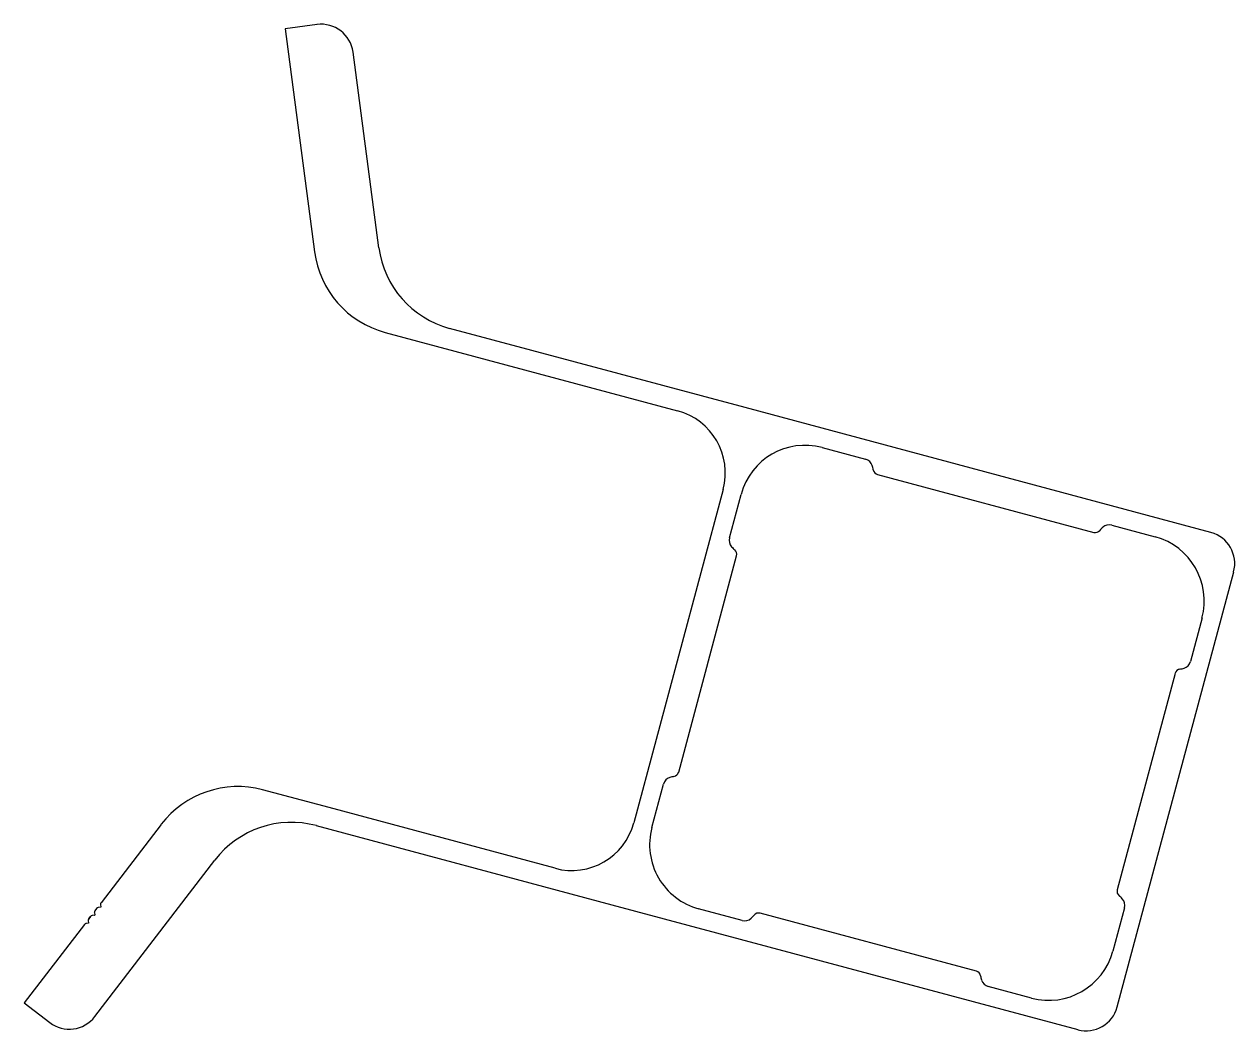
# Model space of a CAD drawing. Header units: inches. Extents: x -62 to 58, y -2 to 98.
import ezdxf

# ---------------------------------------------------------------- set-up
doc = ezdxf.new("R2010")
doc.units = ezdxf.units.IN
doc.header["$MEASUREMENT"] = 0
doc.layers.add('FASCIA BRACKET', color=6, linetype='Continuous')

msp = doc.modelspace()

# ---------------------------------------------------------------- linework, layer by layer
at = {"layer": 'FASCIA BRACKET', "color": 7}
for p, q in [((-32.72, 97.49), (-35.87, 97.08)), ((-35.87, 97.08), (-32.97, 75.06)), ((-26.62, 75.46), (-29.16, 94.76)), ((-25.99, 67.1), (2.88, 59.36)), ((9.54, 59.68), (-19.64, 67.5)), ((55.54, 47.36), (9.54, 59.68)), ((17.16, 55.74), (21.45, 54.59)), ((22.62, 53.09), (43.98, 47.37)), ((7.37, 51.59), (-1.44, 18.71)), ((8, 46.82), (9.15, 51.11)), ((45.75, 48.08), (50.04, 46.93)), ((2.99, 23.7), (8.71, 45.06)), ((46.28, 0.53), (57.79, 43.47)), ((54.66, 38.92), (53.51, 34.63)), ((52.01, 33.45), (46.29, 12.09)), ((-31.52, 20.2), (-38.09, 21.96)), ((0.34, 18.23), (1.49, 22.52)), ((-9.22, 14.22), (-31.52, 20.2)), ((-48.11, 18.55), (-54.04, 10.82)), ((-32.79, 18.43), (-3.61, 10.61)), ((-54.66, -0.41), (-42.81, 15.03)), ((-54.04, 10.82), (-54.04, 10.82)), ((-54.04, 10.82), (-54.04, 10.82)), ((-54.04, 10.82), (-54.04, 10.82)), ((-54.04, 10.82), (-54.04, 10.82)), ((-54.68, 9.59), (-54.92, 9.56)), ((-54.7, 9.84), (-54.67, 9.6)), ((-54.48, 10.26), (-54.65, 10.02)), ((-54.07, 10.38), (-54.31, 10.35)), ((-54.09, 10.63), (-54.06, 10.39)), ((-3.61, 10.61), (42.39, -1.71)), ((9.25, 9.07), (4.96, 10.22)), ((32.38, 4.06), (11.02, 9.78)), ((47, 10.33), (45.85, 6.04)), ((-55.69, 8.67), (-61.63, 0.93)), ((-55.69, 8.67), (-55.69, 8.67)), ((-55.69, 8.67), (-55.69, 8.67)), ((-55.29, 8.8), (-55.53, 8.77)), ((-55.31, 9.05), (-55.28, 8.81)), ((-55.08, 9.46), (-55.26, 9.23)), ((-55.26, 9.23), (-55.08, 9.46)), ((-55.08, 9.46), (-55.26, 9.23)), ((-55.26, 9.23), (-55.08, 9.46)), ((-55.08, 9.46), (-55.26, 9.23)), ((-55.08, 9.46), (-55.08, 9.46)), ((37.84, 1.41), (33.55, 2.56)), ((-61.63, 0.93), (-59.11, -1))]:
    msp.add_line(p, q, dxfattribs=at)
for centre, radius, start, end in [((-32.31, 94.34), 3.18, 7.5, 97.5), ((-17.17, 76.7), 9.52, 187.5, 255), ((-23.53, 76.3), 9.52, 187.5, 255), ((1.24, 53.23), 6.35, 345, 75), ((15.47, 49.42), 6.54, 75, 165), ((21.2, 53.67), 0.954, 17.8783, 75), ((19.51, 53.12), 2.73, 9.06, 17.8783), ((22.77, 53.64), 0.57, 189.06, 255), ((46.69, 45.84), 2.73, 132.1217, 140.94), ((45.5, 47.16), 0.954, 75, 132.1217), ((8.92, 46.58), 0.954, 165, 222.1217), ((44.13, 47.92), 0.57, 255, 320.94), ((48.34, 40.61), 6.54, 345, 75), ((54.72, 44.29), 3.17, 345, 75), ((10.24, 47.77), 2.73, 222.1217, 230.94), ((8.16, 45.2), 0.57, 345, 50.94), ((52.57, 33.31), 0.57, 99.06, 165), ((52.05, 36.57), 2.73, 279.06, 287.8783), ((52.59, 34.87), 0.954, 287.8783, 345), ((2.41, 22.28), 0.954, 107.8783, 165), ((2.95, 20.58), 2.73, 99.06, 107.8783), ((2.43, 23.85), 0.57, 279.06, 345), ((-40.55, 12.76), 9.52, 75, 142.5), ((-35.25, 9.23), 9.52, 75, 142.5), ((-7.57, 20.35), 6.35, 255, 345), ((6.66, 16.54), 6.54, 165, 255), ((46.84, 11.95), 0.57, 165, 230.94), ((-53.85, 10.67), 0.25, 142.5, 187.5), ((44.76, 9.38), 2.73, 42.1217, 50.94), ((46.08, 10.57), 0.954, 345, 42.1217), ((-54.46, 9.87), 0.25, 142.5, 187.5), ((-54.68, 9.6), 0.008, 277.5, 7.5), ((-54.28, 10.1), 0.25, 97.5, 142.5), ((-54.07, 10.39), 0.008, 277.5, 7.5), ((8.31, 11.31), 2.73, 312.1217, 320.94), ((10.87, 9.23), 0.57, 75, 140.94), ((-55.49, 8.52), 0.25, 97.5, 142.5), ((-55.06, 9.08), 0.25, 142.5, 187.5), ((-55.29, 8.81), 0.008, 277.5, 7.5), ((-54.89, 9.31), 0.25, 97.5, 142.5), ((9.5, 9.99), 0.954, 255, 312.1217), ((39.53, 7.73), 6.54, 255, 345), ((32.23, 3.51), 0.57, 9.06, 75), ((35.49, 4.03), 2.73, 189.06, 197.8783), ((33.8, 3.48), 0.954, 197.8783, 255), ((43.22, 1.36), 3.18, 255, 345), ((-57.18, 1.52), 3.18, 232.5, 322.5)]:
    msp.add_arc(centre, radius, start, end, dxfattribs=at)

doc.saveas('drawing.dxf')
